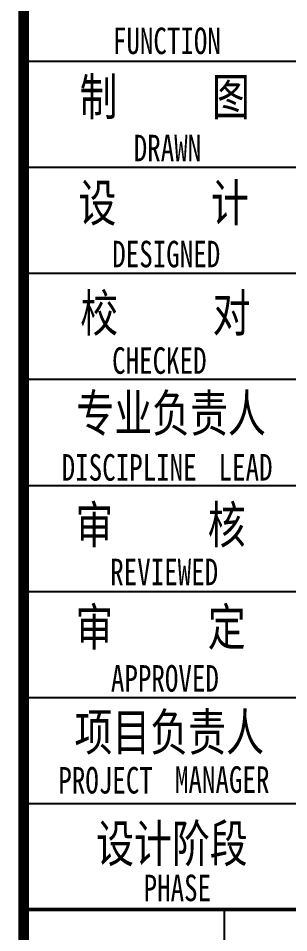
# Model space of a CAD drawing. Extents: x 28773 to 175644, y 7355 to 486294.
# Drawn here: x 145594 to 148150, y 139733 to 148356 of the extents above; entities that cross this region are included whole.
import ezdxf

# ---------------------------------------------------------------- set-up
doc = ezdxf.new("R2010")
doc.units = 0
doc.header["$LTSCALE"] = 1000
doc.header["$MEASUREMENT"] = 0
doc.layers.add('PUB_TITLE', color=7, linetype='Continuous')
doc.styles.add('-宋体', font='', dxfattribs={"width": 0.8})
doc.styles.get('-宋体').set_extended_font_data('SimSun')

msp = doc.modelspace()

# ---------------------------------------------------------------- linework, layer by layer
for p, q in [((145644.1, 128951), (145644.1, 186351)), ((145644.1, 147951.4), (153644.1, 147951.4)), ((145644.1, 146951.4), (153644.1, 146951.4)), ((145644.1, 145951.4), (153644.1, 145951.4)), ((145644.1, 144951.4), (153644.1, 144951.4)), ((145644.1, 143951.4), (153644.1, 143951.4)), ((145644.1, 142951.4), (153644.1, 142951.4)), ((145644.1, 141951.4), (153644.1, 141951.4)), ((145644.1, 140951.4), (153644.1, 140951.4)), ((147544.1, 133451.4), (147544.1, 139951.4))]:
    msp.add_line(p, q)
at = {"const_width": 34}
msp.add_lwpolyline([(145644.1, 139951.4), (153644.1, 139951.4)], dxfattribs=at)
at = {"layer": 'PUB_TITLE', "const_width": 100}
msp.add_lwpolyline([(145644.1, 186351), (153644.1, 186351), (153644.1, 128951.4), (145644.1, 128951.4)], close=True, dxfattribs=at)

# ---------------------------------------------------------------- texts
at = {"style": '-宋体', "width": 0.75}
for s, height, p in [('FUNCTION', 250, (146488.3, 148018.1)), ('制     图', 350, (146173.5, 147441.2)), ('DRAWN', 250, (146685.2, 147007.2)), ('设     计', 350, (146163.3, 146440.3)), ('DESIGNED', 250, (146482.4, 146007.4)), ('校     对', 350, (146179.4, 145400.3)), ('CHECKED', 250, (146481, 145003)), ('专业负责人', 350, (146143.3, 144457)), ('DISCIPLINE', 250, (146004.4, 143995.6)), ('LEAD', 250, (147487, 143997)), ('审     核', 350, (146134, 143404.4)), ('REVIEWED', 250, (146462.9, 143010)), ('审     定', 350, (146134, 142440.6)), ('APPROVED', 250, (146469.6, 142006.4)), ('项目负责人', 350, (146125.8, 141449.4)), ('PROJECT', 250, (145972.9, 141045.5)), ('MANAGER', 250, (147075.3, 141051.9)), ('设计阶段', 350, (146330.1, 140399.4)), ('PHASE', 250, (146778.6, 140030.3))]:
    msp.add_text(s, height=height, dxfattribs=at).set_placement(p)

doc.saveas('drawing.dxf')
